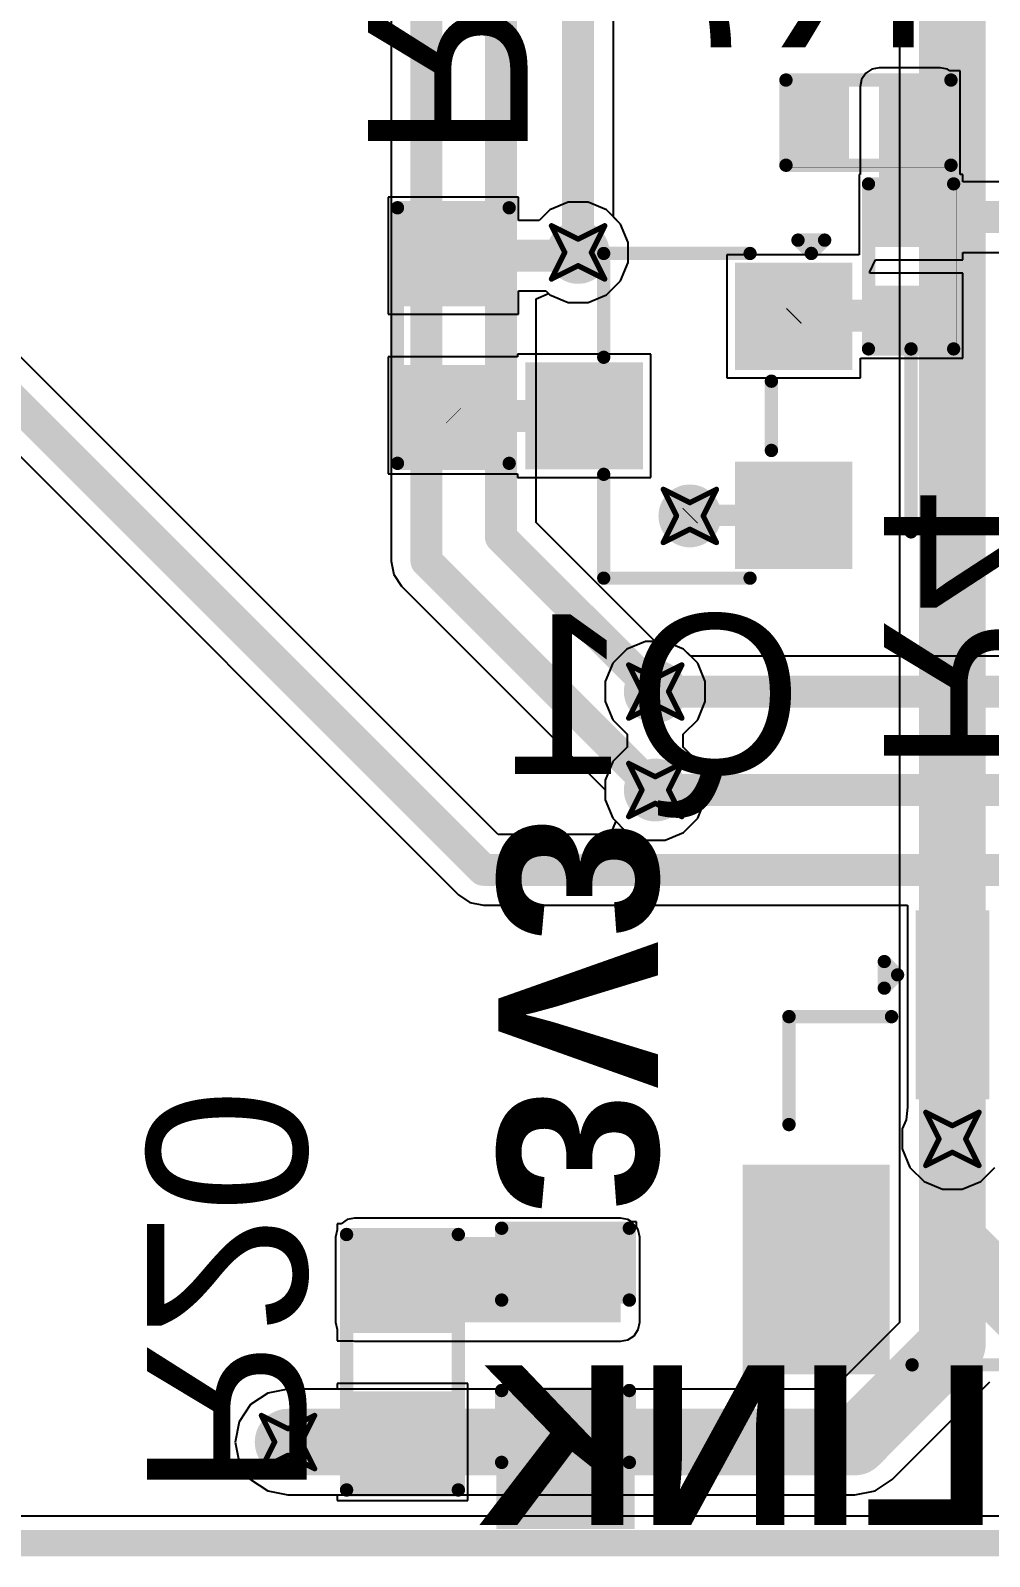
# Model space of a CAD drawing. Header units: inches. Extents: x -11 to 1110, y -7 to 455.
# Drawn here: x 668.25 to 677.41, y -0.13 to 14.44 of the extents above; entities that cross this region are included whole.
import ezdxf

# ---------------------------------------------------------------- set-up
doc = ezdxf.new("R2010")
doc.units = ezdxf.units.IN
for name, color, linetype in [('Board_outline', 216, 'Continuous'), ('Bottom Layer', 5, 'Continuous'), ('Bottom Overlay', 54, 'Continuous'), ('Bottom Paste', 16, 'Continuous'), ('Bottom Solder', 6, 'Continuous'), ('Drill Drawing', 1, 'Continuous'), ('Top Layer', 1, 'Continuous'), ('Via Holes', 16, 'Continuous')]:
    doc.layers.add(name, color=color, linetype=linetype)
doc.styles.add('Arial', font='', dxfattribs={"height": 0.2})
doc.styles.add('Arial_Bold', font='', dxfattribs={"height": 0.2})
doc.styles.get('Arial').set_extended_font_data('Arial')
doc.styles.get('Arial_Bold').set_extended_font_data('Arial', bold=True)

msp = doc.modelspace()

# ---------------------------------------------------------------- hatches: boundary and pattern name
at = {"layer": 'Bottom Layer'}
for points in [[(675.554, 13.24), (675.554, 13.875), (676.011, 13.875), (676.011, 13.24)], [(676.354, 12.478), (676.938, 12.478), (676.938, 13.9), (676.354, 13.9)], [(676.494, 13.24), (676.494, 13.875), (676.951, 13.875), (676.951, 13.24)], [(676.976, 12.427), (676.341, 12.427), (676.341, 12.884), (676.976, 12.884)], [(672.735, 11.906), (671.846, 11.906), (671.846, 12.668), (672.735, 12.668)], [(675.998, 12.119), (675.998, 11.299), (675.078, 11.299), (675.078, 12.119)], [(676.976, 11.487), (676.341, 11.487), (676.341, 11.945), (676.976, 11.945)], [(672.735, 10.382), (671.846, 10.382), (671.846, 11.144), (672.735, 11.144)], [(673.998, 11.169), (673.998, 10.349), (673.078, 10.349), (673.078, 11.169)], [(675.998, 10.219), (675.998, 9.399), (675.078, 9.399), (675.078, 10.219)], [(676.803, 5.937), (677.303, 5.937), (677.303, 4.337), (676.803, 4.337)], [(675.153, 3.512), (676.353, 3.512), (676.353, 1.712), (675.153, 1.712)], [(671.347, 2.108), (673.887, 2.108), (673.887, 2.921), (671.347, 2.921)], [(672.249, 2.108), (671.36, 2.108), (671.36, 2.87), (672.249, 2.87)], [(673.861, 2.889), (673.861, 2.389), (672.861, 2.389), (672.861, 2.889)], [(672.249, 0.584), (671.36, 0.584), (671.36, 1.346), (672.249, 1.346)], [(673.861, 1.389), (673.861, 0.889), (672.861, 0.889), (672.861, 1.389)]]:
    msp.add_hatch(color=5, dxfattribs=at).paths.add_polyline_path(points)
h = msp.add_hatch(color=5, dxfattribs=at)
edge = h.paths.add_edge_path()
edge.add_arc((673.481, 12.319), 0.3, 0, 360)
h = msp.add_hatch(color=5, dxfattribs=at)
edge = h.paths.add_edge_path()
edge.add_arc((674.548, 9.804), 0.3, 0, 360)
h = msp.add_hatch(color=5, dxfattribs=at)
edge = h.paths.add_edge_path()
edge.add_arc((674.218, 8.128), 0.3, 0, 360)
h = msp.add_hatch(color=5, dxfattribs=at)
edge = h.paths.add_edge_path()
edge.add_arc((674.218, 7.188), 0.3, 0, 360)
h = msp.add_hatch(color=5, dxfattribs=at)
edge = h.paths.add_edge_path()
edge.add_arc((677.053, 3.858), 0.3, 0, 360)
h = msp.add_hatch(color=5, dxfattribs=at)
edge = h.paths.add_edge_path()
edge.add_arc((670.712, 0.965), 0.3, 0, 360)
at = {"layer": 'Bottom Overlay'}
msp.add_hatch(color=54, dxfattribs=at).paths.add_polyline_path([(672.7, 0.771), (672.7, 0.136), (674.021, 0.136), (674.021, 0.771)])
at = {"layer": 'Bottom Paste'}
for points in [[(675.554, 13.24), (675.554, 13.875), (676.011, 13.875), (676.011, 13.24)], [(676.494, 13.24), (676.494, 13.875), (676.951, 13.875), (676.951, 13.24)], [(676.976, 12.427), (676.341, 12.427), (676.341, 12.884), (676.976, 12.884)], [(672.735, 11.906), (671.846, 11.906), (671.846, 12.668), (672.735, 12.668)], [(675.998, 12.119), (675.998, 11.299), (675.078, 11.299), (675.078, 12.119)], [(676.976, 11.487), (676.341, 11.487), (676.341, 11.945), (676.976, 11.945)], [(672.735, 10.382), (671.846, 10.382), (671.846, 11.144), (672.735, 11.144)], [(673.998, 11.169), (673.998, 10.349), (673.078, 10.349), (673.078, 11.169)], [(675.998, 10.219), (675.998, 9.399), (675.078, 9.399), (675.078, 10.219)], [(676.803, 5.937), (677.303, 5.937), (677.303, 4.337), (676.803, 4.337)], [(675.153, 3.512), (676.353, 3.512), (676.353, 1.712), (675.153, 1.712)], [(672.249, 2.108), (671.36, 2.108), (671.36, 2.87), (672.249, 2.87)], [(673.861, 2.889), (673.861, 2.389), (672.861, 2.389), (672.861, 2.889)], [(672.249, 0.584), (671.36, 0.584), (671.36, 1.346), (672.249, 1.346)], [(673.861, 1.389), (673.861, 0.889), (672.861, 0.889), (672.861, 1.389)]]:
    msp.add_hatch(color=16, dxfattribs=at).paths.add_polyline_path(points)
at = {"layer": 'Bottom Solder'}
for points in [[(675.499, 13.185), (675.499, 13.93), (676.066, 13.93), (676.066, 13.185)], [(676.439, 13.185), (676.439, 13.93), (677.006, 13.93), (677.006, 13.185)], [(677.032, 12.372), (676.286, 12.372), (676.286, 12.939), (677.032, 12.939)], [(672.836, 11.805), (671.744, 11.805), (671.744, 12.77), (672.836, 12.77)], [(676.1, 12.221), (676.1, 11.198), (674.977, 11.198), (674.977, 12.221)], [(677.032, 11.432), (676.286, 11.432), (676.286, 12), (677.032, 12)], [(672.836, 10.281), (671.744, 10.281), (671.744, 11.246), (672.836, 11.246)], [(674.1, 11.271), (674.1, 10.248), (672.977, 10.248), (672.977, 11.271)], [(676.1, 10.321), (676.1, 9.298), (674.977, 9.298), (674.977, 10.321)], [(676.702, 6.039), (677.405, 6.039), (677.405, 4.236), (676.702, 4.236)], [(675.052, 3.614), (676.455, 3.614), (676.455, 1.611), (675.052, 1.611)], [(672.351, 2.007), (671.258, 2.007), (671.258, 2.972), (672.351, 2.972)], [(673.962, 2.99), (673.962, 2.287), (672.759, 2.287), (672.759, 2.99)], [(673.962, 1.49), (673.962, 0.787), (672.759, 0.787), (672.759, 1.49)], [(672.351, 0.483), (671.258, 0.483), (671.258, 1.448), (672.351, 1.448)]]:
    msp.add_hatch(color=6, dxfattribs=at).paths.add_polyline_path(points)
at = {"layer": 'Top Layer'}
h = msp.add_hatch(color=1, dxfattribs=at)
edge = h.paths.add_edge_path()
edge.add_arc((673.481, 12.319), 0.3, 0, 360)
h = msp.add_hatch(color=1, dxfattribs=at)
edge = h.paths.add_edge_path()
edge.add_arc((674.548, 9.804), 0.3, 0, 360)
h = msp.add_hatch(color=1, dxfattribs=at)
edge = h.paths.add_edge_path()
edge.add_arc((674.218, 8.128), 0.3, 0, 360)
h = msp.add_hatch(color=1, dxfattribs=at)
edge = h.paths.add_edge_path()
edge.add_arc((674.218, 7.188), 0.3, 0, 360)
h = msp.add_hatch(color=1, dxfattribs=at)
edge = h.paths.add_edge_path()
edge.add_arc((677.053, 3.858), 0.3, 0, 360)
h = msp.add_hatch(color=1, dxfattribs=at)
edge = h.paths.add_edge_path()
edge.add_arc((670.712, 0.965), 0.3, 0, 360)
at = {"layer": 'Via Holes'}
h = msp.add_hatch(color=7, dxfattribs=at)
edge = h.paths.add_edge_path()
edge.add_arc((673.481, 12.319), 0.15, 0, 360)
h = msp.add_hatch(color=7, dxfattribs=at)
edge = h.paths.add_edge_path()
edge.add_arc((674.548, 9.804), 0.15, 0, 360)
h = msp.add_hatch(color=7, dxfattribs=at)
edge = h.paths.add_edge_path()
edge.add_arc((674.218, 8.128), 0.15, 0, 360)
h = msp.add_hatch(color=7, dxfattribs=at)
edge = h.paths.add_edge_path()
edge.add_arc((674.218, 7.188), 0.15, 0, 360)
h = msp.add_hatch(color=7, dxfattribs=at)
edge = h.paths.add_edge_path()
edge.add_arc((677.053, 3.858), 0.15, 0, 360)
h = msp.add_hatch(color=7, dxfattribs=at)
edge = h.paths.add_edge_path()
edge.add_arc((670.712, 0.965), 0.15, 0, 360)

# ---------------------------------------------------------------- linework, layer by layer
at = {"layer": 'Board_outline'}
msp.add_lwpolyline([(0, 0, 0.254, 0.254, 0), (704, 0, 0.254, 0.254, 0)], format="xyseb", dxfattribs=at)
at = {"layer": 'Bottom Layer'}
for p, q in [((672.717, 6.763), (660.397, 19.083)), ((659.92, 18.607), (672.339, 6.188)), ((676.226, 14.029), (676.187, 13.97)), ((676.285, 14.068), (676.226, 14.029)), ((676.354, 14.082), (676.285, 14.068)), ((676.938, 14.082), (676.354, 14.082)), ((677.008, 14.068), (676.938, 14.082)), ((677.03, 14.053), (677.008, 14.068)), ((677.129, 14.053), (677.03, 14.053)), ((677.129, 13.062), (677.129, 14.053)), ((676.187, 13.97), (676.173, 13.9)), ((676.173, 13.9), (676.173, 13.062)), ((676.173, 13.062), (676.164, 13.062)), ((676.164, 13.062), (676.164, 12.371)), ((677.154, 13.062), (677.129, 13.062)), ((677.154, 12.992), (677.154, 13.062)), ((683.06, 12.992), (677.154, 12.992)), ((672.912, 12.846), (671.668, 12.846)), ((671.668, 12.846), (671.668, 11.729)), ((672.912, 12.624), (672.912, 12.846)), ((673.21, 12.724), (673.11, 12.624)), ((673.386, 12.797), (673.21, 12.724)), ((673.576, 12.797), (673.386, 12.797)), ((673.752, 12.724), (673.576, 12.797)), ((673.886, 12.59), (673.752, 12.724)), ((673.11, 12.624), (672.912, 12.624)), ((673.959, 12.414), (673.886, 12.59)), ((673.959, 12.224), (673.959, 12.414)), ((676.069, 12.297), (674.901, 12.297)), ((674.901, 12.297), (674.901, 11.122)), ((676.164, 12.297), (676.069, 12.297)), ((676.164, 12.371), (676.164, 12.297)), ((676.266, 12.135), (676.319, 12.249)), ((676.319, 12.249), (677.154, 12.249)), ((677.154, 12.249), (677.154, 12.319)), ((677.154, 12.319), (682.92, 12.319)), ((673.886, 12.048), (673.959, 12.224)), ((676.266, 12.122), (676.266, 12.135)), ((677.154, 12.122), (676.266, 12.122)), ((677.154, 11.31), (677.154, 12.122)), ((672.912, 11.729), (672.912, 11.951)), ((672.912, 11.951), (673.173, 11.951)), ((673.173, 11.951), (673.21, 11.914)), ((673.752, 11.914), (673.886, 12.048)), ((673.21, 11.914), (673.386, 11.841)), ((673.386, 11.841), (673.576, 11.841)), ((673.576, 11.841), (673.752, 11.914)), ((671.668, 11.729), (672.912, 11.729)), ((672.901, 11.322), (671.668, 11.322)), ((671.668, 11.322), (671.668, 10.205)), ((674.176, 11.347), (672.901, 11.347)), ((672.901, 11.347), (672.901, 11.322)), ((674.176, 10.172), (674.176, 11.347)), ((676.176, 11.122), (676.176, 11.31)), ((676.176, 11.31), (677.154, 11.31)), ((674.901, 11.122), (676.176, 11.122)), ((671.668, 10.205), (672.901, 10.205)), ((672.901, 10.205), (672.901, 10.172)), ((672.901, 10.172), (674.176, 10.172)), ((674.123, 8.606), (673.947, 8.533)), ((674.313, 8.606), (674.123, 8.606)), ((674.488, 8.533), (674.313, 8.606)), ((673.947, 8.533), (673.813, 8.399)), ((674.557, 8.465), (674.488, 8.533)), ((678.93, 8.465), (674.557, 8.465)), ((673.813, 8.399), (673.74, 8.223)), ((673.74, 8.223), (673.74, 8.033)), ((673.74, 8.033), (673.813, 7.857)), ((673.813, 7.857), (673.947, 7.723)), ((673.947, 7.723), (673.95, 7.722)), ((673.95, 7.722), (673.95, 7.595)), ((673.947, 7.593), (673.813, 7.459)), ((673.95, 7.595), (673.947, 7.593)), ((673.813, 7.459), (673.74, 7.283)), ((673.74, 7.283), (673.74, 7.093)), ((673.74, 7.093), (673.813, 6.918)), ((673.84, 6.89), (673.788, 6.763)), ((673.813, 6.918), (673.84, 6.89)), ((673.788, 6.763), (672.717, 6.763)), ((672.339, 6.188), (672.449, 6.115)), ((672.449, 6.115), (672.577, 6.09)), ((672.577, 6.09), (672.577, 6.09)), ((672.577, 6.09), (676.625, 6.09)), ((676.625, 6.09), (676.625, 4.16)), ((676.625, 4.16), (676.611, 4.039)), ((676.625, 4.16), (676.625, 4.16)), ((676.625, 4.16), (676.625, 4.16)), ((676.611, 4.039), (676.575, 3.953)), ((676.575, 3.953), (676.575, 3.763)), ((676.575, 3.763), (676.648, 3.587)), ((676.648, 3.587), (676.783, 3.453)), ((677.324, 3.453), (677.458, 3.587)), ((676.783, 3.453), (676.958, 3.38)), ((676.958, 3.38), (677.148, 3.38)), ((677.148, 3.38), (677.324, 3.453)), ((671.278, 3.088), (671.219, 3.049)), ((671.347, 3.102), (671.278, 3.088)), ((673.887, 3.102), (671.347, 3.102)), ((673.957, 3.088), (673.887, 3.102)), ((673.99, 3.066), (673.957, 3.088)), ((674.038, 3.066), (673.99, 3.066)), ((674.038, 3.015), (674.038, 3.066)), ((671.18, 2.99), (671.166, 2.921)), ((671.166, 2.921), (671.166, 2.108)), ((671.182, 2.994), (671.18, 2.99)), ((671.218, 3.048), (671.182, 3.048)), ((671.182, 3.048), (671.182, 2.994)), ((671.219, 3.049), (671.218, 3.048)), ((674.055, 2.99), (674.038, 3.015)), ((674.069, 2.921), (674.055, 2.99)), ((674.069, 2.108), (674.069, 2.921)), ((671.166, 2.108), (671.18, 2.039)), ((674.055, 2.039), (674.069, 2.108)), ((671.18, 2.039), (671.182, 2.035)), ((671.182, 2.035), (671.182, 1.93)), ((671.182, 1.93), (671.33, 1.93)), ((671.33, 1.93), (671.347, 1.927)), ((671.347, 1.927), (673.887, 1.927)), ((673.887, 1.927), (673.957, 1.941)), ((673.957, 1.941), (674.016, 1.98)), ((674.016, 1.98), (674.055, 2.039)), ((670.712, 1.47), (670.519, 1.432)), ((671.182, 1.47), (670.712, 1.47)), ((672.427, 1.524), (671.182, 1.524)), ((671.182, 1.524), (671.182, 1.47)), ((672.427, 0.406), (672.427, 1.524)), ((670.355, 1.322), (670.246, 1.158)), ((670.519, 1.432), (670.355, 1.322)), ((670.246, 1.158), (670.207, 0.965)), ((670.207, 0.965), (670.246, 0.772)), ((670.246, 0.772), (670.355, 0.608)), ((670.355, 0.608), (670.519, 0.499)), ((670.519, 0.499), (670.712, 0.46)), ((670.712, 0.46), (671.182, 0.46)), ((671.182, 0.46), (671.182, 0.406)), ((671.182, 0.406), (672.427, 0.406)), ((703.741, 0.259), (631.27, 0.259))]:
    msp.add_line(p, q, dxfattribs=at)
for points in [[(658.996, 20.007, 0.305, 0.305, 0), (672.577, 6.426, 0.305, 0.305, 0)], [(676.659, 12.656, 0.305, 0.305, 0), (683.06, 12.656, 0.305, 0.305, 0)], [(672.29, 12.287, 0.305, 0.305, 0), (673.449, 12.287, 0.305, 0.305, 0)], [(673.449, 12.287, 0.305, 0.305, 0), (673.481, 12.319, 0.305, 0.305, 0)], [(675.545, 11.716, 0.305, 0.305, 0), (676.659, 11.716, 0.305, 0.305, 0)], [(675.538, 11.709, 0.203, 0.203, 0), (675.545, 11.716, 0.203, 0.203, 0)], [(672.294, 10.759, 0.305, 0.305, 0), (673.538, 10.759, 0.305, 0.305, 0)], [(672.29, 10.763, 0.203, 0.203, 0), (672.294, 10.759, 0.203, 0.203, 0)], [(674.548, 9.804, 0.203, 0.203, 0), (674.553, 9.809, 0.203, 0.203, 0)], [(674.553, 9.809, 0.203, 0.203, 0), (675.538, 9.809, 0.203, 0.203, 0)], [(674.218, 8.128, 0.305, 0.305, 0), (679.069, 8.128, 0.305, 0.305, 0)], [(674.218, 7.188, 0.305, 0.305, 0), (679.882, 7.188, 0.305, 0.305, 0)], [(672.577, 6.426, 0.305, 0.305, 0), (683.743, 6.426, 0.305, 0.305, 0)], [(677.053, 3.858, 0.305, 0.305, 0), (677.053, 5.137, 0.305, 0.305, 0)], [(670.712, 0.965, 0.635, 0.635, 0), (671.805, 0.965, 0.635, 0.635, 0)]]:
    msp.add_lwpolyline(points, format="xyseb", dxfattribs=at)
for points in [[(676.583, 12.656, 0.152, 0.152, 1), (676.735, 12.656, 0.152, 0.152, 1)], [(672.214, 12.287, 0.152, 0.152, 1), (672.366, 12.287, 0.152, 0.152, 1)], [(673.373, 12.287, 0.152, 0.152, 1), (673.526, 12.287, 0.152, 0.152, 1)], [(673.373, 12.287, 0.152, 0.152, 1), (673.526, 12.287, 0.152, 0.152, 1)], [(673.405, 12.319, 0.152, 0.152, 1), (673.557, 12.319, 0.152, 0.152, 1)], [(675.469, 11.716, 0.152, 0.152, 1), (675.621, 11.716, 0.152, 0.152, 1)], [(675.488, 11.709, 0.102, 0.102, 1), (675.589, 11.709, 0.102, 0.102, 1)], [(675.494, 11.716, 0.102, 0.102, 1), (675.596, 11.716, 0.102, 0.102, 1)], [(676.583, 11.716, 0.152, 0.152, 1), (676.735, 11.716, 0.152, 0.152, 1)], [(672.218, 10.759, 0.152, 0.152, 1), (672.37, 10.759, 0.152, 0.152, 1)], [(672.239, 10.763, 0.102, 0.102, 1), (672.341, 10.763, 0.102, 0.102, 1)], [(672.243, 10.759, 0.102, 0.102, 1), (672.345, 10.759, 0.102, 0.102, 1)], [(673.462, 10.759, 0.152, 0.152, 1), (673.615, 10.759, 0.152, 0.152, 1)], [(674.497, 9.804, 0.102, 0.102, 1), (674.599, 9.804, 0.102, 0.102, 1)], [(674.502, 9.809, 0.102, 0.102, 1), (674.604, 9.809, 0.102, 0.102, 1)], [(674.502, 9.809, 0.102, 0.102, 1), (674.604, 9.809, 0.102, 0.102, 1)], [(675.488, 9.809, 0.102, 0.102, 1), (675.589, 9.809, 0.102, 0.102, 1)], [(674.141, 8.128, 0.152, 0.152, 1), (674.294, 8.128, 0.152, 0.152, 1)], [(674.141, 7.188, 0.152, 0.152, 1), (674.294, 7.188, 0.152, 0.152, 1)], [(672.501, 6.426, 0.152, 0.152, 1), (672.654, 6.426, 0.152, 0.152, 1)], [(672.501, 6.426, 0.152, 0.152, 1), (672.654, 6.426, 0.152, 0.152, 1)], [(676.977, 5.137, 0.152, 0.152, 1), (677.129, 5.137, 0.152, 0.152, 1)], [(676.977, 3.858, 0.152, 0.152, 1), (677.129, 3.858, 0.152, 0.152, 1)], [(670.554, 0.965, 0.318, 0.318, 1), (670.871, 0.965, 0.318, 0.318, 1)], [(671.646, 0.965, 0.318, 0.318, 1), (671.963, 0.965, 0.318, 0.318, 1)]]:
    msp.add_lwpolyline(points, format="xyseb", close=True, dxfattribs=at)
at = {"layer": 'Bottom Overlay'}
for points in [[(675.465, 13.151, 0.127, 0.127, 0), (675.465, 13.964, 0.127, 0.127, 0)], [(675.465, 13.964, 0.127, 0.127, 0), (677.04, 13.964, 0.127, 0.127, 0)], [(677.04, 13.151, 0.127, 0.127, 0), (677.04, 13.964, 0.127, 0.127, 0)], [(675.465, 13.151, 0.127, 0.127, 0), (677.04, 13.151, 0.127, 0.127, 0)], [(675.44, 13.126, 0.00323, 0.00323, 0), (677.065, 13.126, 0.00323, 0.00323, 0)], [(676.253, 12.973, 0.127, 0.127, 0), (677.065, 12.973, 0.127, 0.127, 0)], [(676.253, 11.398, 0.127, 0.127, 0), (676.253, 12.973, 0.127, 0.127, 0)], [(677.065, 11.398, 0.127, 0.127, 0), (677.065, 12.973, 0.127, 0.127, 0)], [(677.091, 11.373, 0.00323, 0.00323, 0), (677.091, 12.999, 0.00323, 0.00323, 0)], [(671.757, 10.306, 0.127, 0.127, 0), (671.757, 12.745, 0.127, 0.127, 0)], [(671.757, 12.745, 0.127, 0.127, 0), (672.824, 12.745, 0.127, 0.127, 0)], [(672.824, 10.306, 0.127, 0.127, 0), (672.824, 12.745, 0.127, 0.127, 0)], [(675.58, 12.436, 0.127, 0.127, 0), (675.834, 12.436, 0.127, 0.127, 0)], [(675.58, 12.436, 0.127, 0.127, 0), (675.707, 12.309, 0.127, 0.127, 0)], [(675.707, 12.309, 0.127, 0.127, 0), (675.834, 12.436, 0.127, 0.127, 0)], [(673.726, 11.318, 0.127, 0.127, 0), (673.726, 12.309, 0.127, 0.127, 0)], [(673.726, 12.309, 0.127, 0.127, 0), (675.123, 12.309, 0.127, 0.127, 0)], [(676.253, 11.398, 0.127, 0.127, 0), (677.065, 11.398, 0.127, 0.127, 0)], [(676.659, 9.652, 0.127, 0.127, 0), (676.659, 11.398, 0.127, 0.127, 0)], [(675.326, 10.429, 0.127, 0.127, 0), (675.326, 11.09, 0.127, 0.127, 0)], [(671.757, 10.306, 0.127, 0.127, 0), (672.824, 10.306, 0.127, 0.127, 0)], [(673.726, 9.21, 0.127, 0.127, 0), (673.726, 10.201, 0.127, 0.127, 0)], [(673.726, 9.21, 0.127, 0.127, 0), (675.123, 9.21, 0.127, 0.127, 0)], [(676.404, 5.551, 0.127, 0.127, 0), (676.531, 5.424, 0.127, 0.127, 0)], [(676.404, 5.297, 0.127, 0.127, 0), (676.404, 5.551, 0.127, 0.127, 0)], [(676.404, 5.297, 0.127, 0.127, 0), (676.531, 5.424, 0.127, 0.127, 0)], [(675.494, 3.995, 0.127, 0.127, 0), (675.494, 5.025, 0.127, 0.127, 0)], [(675.494, 5.025, 0.127, 0.127, 0), (676.473, 5.025, 0.127, 0.127, 0)], [(672.751, 3.006, 0.127, 0.127, 0), (673.97, 3.006, 0.127, 0.127, 0)], [(672.751, 2.32, 0.127, 0.127, 0), (672.751, 3.006, 0.127, 0.127, 0)], [(673.97, 2.32, 0.127, 0.127, 0), (673.97, 3.006, 0.127, 0.127, 0)], [(671.271, 0.508, 0.127, 0.127, 0), (671.271, 2.946, 0.127, 0.127, 0)], [(671.271, 2.946, 0.127, 0.127, 0), (672.338, 2.946, 0.127, 0.127, 0)], [(672.338, 0.508, 0.127, 0.127, 0), (672.338, 2.946, 0.127, 0.127, 0)], [(676.669, 1.702, 0.127, 0.127, 0), (682.485, 1.702, 0.127, 0.127, 0)], [(672.751, 0.771, 0.127, 0.127, 0), (672.751, 1.457, 0.127, 0.127, 0)], [(673.97, 0.771, 0.127, 0.127, 0), (673.97, 1.457, 0.127, 0.127, 0)], [(672.751, 0.771, 0.127, 0.127, 0), (673.97, 0.771, 0.127, 0.127, 0)], [(671.271, 0.508, 0.127, 0.127, 0), (672.338, 0.508, 0.127, 0.127, 0)]]:
    msp.add_lwpolyline(points, format="xyseb", dxfattribs=at)
for points in [[(675.433, 13.964, 0.0635, 0.0635, 1), (675.497, 13.964, 0.0635, 0.0635, 1)], [(675.433, 13.964, 0.0635, 0.0635, 1), (675.497, 13.964, 0.0635, 0.0635, 1)], [(677.008, 13.964, 0.0635, 0.0635, 1), (677.072, 13.964, 0.0635, 0.0635, 1)], [(677.008, 13.964, 0.0635, 0.0635, 1), (677.072, 13.964, 0.0635, 0.0635, 1)], [(675.433, 13.151, 0.0635, 0.0635, 1), (675.497, 13.151, 0.0635, 0.0635, 1)], [(675.433, 13.151, 0.0635, 0.0635, 1), (675.497, 13.151, 0.0635, 0.0635, 1)], [(675.439, 13.126, 0.00161, 0.00161, 1), (675.441, 13.126, 0.00161, 0.00161, 1)], [(677.008, 13.151, 0.0635, 0.0635, 1), (677.072, 13.151, 0.0635, 0.0635, 1)], [(677.008, 13.151, 0.0635, 0.0635, 1), (677.072, 13.151, 0.0635, 0.0635, 1)], [(677.065, 13.126, 0.00161, 0.00161, 1), (677.066, 13.126, 0.00161, 0.00161, 1)], [(676.221, 12.973, 0.0635, 0.0635, 1), (676.284, 12.973, 0.0635, 0.0635, 1)], [(676.221, 12.973, 0.0635, 0.0635, 1), (676.284, 12.973, 0.0635, 0.0635, 1)], [(677.034, 12.973, 0.0635, 0.0635, 1), (677.097, 12.973, 0.0635, 0.0635, 1)], [(677.034, 12.973, 0.0635, 0.0635, 1), (677.097, 12.973, 0.0635, 0.0635, 1)], [(677.09, 12.999, 0.00161, 0.00161, 1), (677.092, 12.999, 0.00161, 0.00161, 1)], [(671.725, 12.745, 0.0635, 0.0635, 1), (671.789, 12.745, 0.0635, 0.0635, 1)], [(671.725, 12.745, 0.0635, 0.0635, 1), (671.789, 12.745, 0.0635, 0.0635, 1)], [(672.792, 12.745, 0.0635, 0.0635, 1), (672.855, 12.745, 0.0635, 0.0635, 1)], [(672.792, 12.745, 0.0635, 0.0635, 1), (672.855, 12.745, 0.0635, 0.0635, 1)], [(675.548, 12.436, 0.0635, 0.0635, 1), (675.612, 12.436, 0.0635, 0.0635, 1)], [(675.548, 12.436, 0.0635, 0.0635, 1), (675.612, 12.436, 0.0635, 0.0635, 1)], [(675.802, 12.436, 0.0635, 0.0635, 1), (675.866, 12.436, 0.0635, 0.0635, 1)], [(675.802, 12.436, 0.0635, 0.0635, 1), (675.866, 12.436, 0.0635, 0.0635, 1)], [(673.694, 12.309, 0.0635, 0.0635, 1), (673.757, 12.309, 0.0635, 0.0635, 1)], [(673.694, 12.309, 0.0635, 0.0635, 1), (673.757, 12.309, 0.0635, 0.0635, 1)], [(675.091, 12.309, 0.0635, 0.0635, 1), (675.154, 12.309, 0.0635, 0.0635, 1)], [(675.675, 12.309, 0.0635, 0.0635, 1), (675.739, 12.309, 0.0635, 0.0635, 1)], [(675.675, 12.309, 0.0635, 0.0635, 1), (675.739, 12.309, 0.0635, 0.0635, 1)], [(673.694, 11.318, 0.0635, 0.0635, 1), (673.757, 11.318, 0.0635, 0.0635, 1)], [(676.221, 11.398, 0.0635, 0.0635, 1), (676.284, 11.398, 0.0635, 0.0635, 1)], [(676.221, 11.398, 0.0635, 0.0635, 1), (676.284, 11.398, 0.0635, 0.0635, 1)], [(676.627, 11.398, 0.0635, 0.0635, 1), (676.691, 11.398, 0.0635, 0.0635, 1)], [(677.034, 11.398, 0.0635, 0.0635, 1), (677.097, 11.398, 0.0635, 0.0635, 1)], [(677.034, 11.398, 0.0635, 0.0635, 1), (677.097, 11.398, 0.0635, 0.0635, 1)], [(677.09, 11.373, 0.00161, 0.00161, 1), (677.092, 11.373, 0.00161, 0.00161, 1)], [(675.294, 11.09, 0.0635, 0.0635, 1), (675.358, 11.09, 0.0635, 0.0635, 1)], [(675.294, 10.429, 0.0635, 0.0635, 1), (675.358, 10.429, 0.0635, 0.0635, 1)], [(671.725, 10.306, 0.0635, 0.0635, 1), (671.789, 10.306, 0.0635, 0.0635, 1)], [(671.725, 10.306, 0.0635, 0.0635, 1), (671.789, 10.306, 0.0635, 0.0635, 1)], [(672.792, 10.306, 0.0635, 0.0635, 1), (672.855, 10.306, 0.0635, 0.0635, 1)], [(672.792, 10.306, 0.0635, 0.0635, 1), (672.855, 10.306, 0.0635, 0.0635, 1)], [(673.694, 10.201, 0.0635, 0.0635, 1), (673.757, 10.201, 0.0635, 0.0635, 1)], [(676.627, 9.652, 0.0635, 0.0635, 1), (676.691, 9.652, 0.0635, 0.0635, 1)], [(673.694, 9.21, 0.0635, 0.0635, 1), (673.757, 9.21, 0.0635, 0.0635, 1)], [(673.694, 9.21, 0.0635, 0.0635, 1), (673.757, 9.21, 0.0635, 0.0635, 1)], [(675.091, 9.21, 0.0635, 0.0635, 1), (675.154, 9.21, 0.0635, 0.0635, 1)], [(676.372, 5.551, 0.0635, 0.0635, 1), (676.435, 5.551, 0.0635, 0.0635, 1)], [(676.372, 5.551, 0.0635, 0.0635, 1), (676.435, 5.551, 0.0635, 0.0635, 1)], [(676.499, 5.424, 0.0635, 0.0635, 1), (676.562, 5.424, 0.0635, 0.0635, 1)], [(676.499, 5.424, 0.0635, 0.0635, 1), (676.562, 5.424, 0.0635, 0.0635, 1)], [(676.372, 5.297, 0.0635, 0.0635, 1), (676.435, 5.297, 0.0635, 0.0635, 1)], [(676.372, 5.297, 0.0635, 0.0635, 1), (676.435, 5.297, 0.0635, 0.0635, 1)], [(675.462, 5.025, 0.0635, 0.0635, 1), (675.526, 5.025, 0.0635, 0.0635, 1)], [(675.462, 5.025, 0.0635, 0.0635, 1), (675.526, 5.025, 0.0635, 0.0635, 1)], [(676.441, 5.025, 0.0635, 0.0635, 1), (676.505, 5.025, 0.0635, 0.0635, 1)], [(675.462, 3.995, 0.0635, 0.0635, 1), (675.526, 3.995, 0.0635, 0.0635, 1)], [(672.719, 3.006, 0.0635, 0.0635, 1), (672.783, 3.006, 0.0635, 0.0635, 1)], [(672.719, 3.006, 0.0635, 0.0635, 1), (672.783, 3.006, 0.0635, 0.0635, 1)], [(673.938, 3.006, 0.0635, 0.0635, 1), (674.002, 3.006, 0.0635, 0.0635, 1)], [(673.938, 3.006, 0.0635, 0.0635, 1), (674.002, 3.006, 0.0635, 0.0635, 1)], [(671.239, 2.946, 0.0635, 0.0635, 1), (671.303, 2.946, 0.0635, 0.0635, 1)], [(671.239, 2.946, 0.0635, 0.0635, 1), (671.303, 2.946, 0.0635, 0.0635, 1)], [(672.306, 2.946, 0.0635, 0.0635, 1), (672.37, 2.946, 0.0635, 0.0635, 1)], [(672.306, 2.946, 0.0635, 0.0635, 1), (672.37, 2.946, 0.0635, 0.0635, 1)], [(672.719, 2.32, 0.0635, 0.0635, 1), (672.783, 2.32, 0.0635, 0.0635, 1)], [(673.938, 2.32, 0.0635, 0.0635, 1), (674.002, 2.32, 0.0635, 0.0635, 1)], [(676.637, 1.702, 0.0635, 0.0635, 1), (676.701, 1.702, 0.0635, 0.0635, 1)], [(672.719, 1.457, 0.0635, 0.0635, 1), (672.783, 1.457, 0.0635, 0.0635, 1)], [(673.938, 1.457, 0.0635, 0.0635, 1), (674.002, 1.457, 0.0635, 0.0635, 1)], [(672.719, 0.771, 0.0635, 0.0635, 1), (672.783, 0.771, 0.0635, 0.0635, 1)], [(672.719, 0.771, 0.0635, 0.0635, 1), (672.783, 0.771, 0.0635, 0.0635, 1)], [(673.938, 0.771, 0.0635, 0.0635, 1), (674.002, 0.771, 0.0635, 0.0635, 1)], [(673.938, 0.771, 0.0635, 0.0635, 1), (674.002, 0.771, 0.0635, 0.0635, 1)], [(671.239, 0.508, 0.0635, 0.0635, 1), (671.303, 0.508, 0.0635, 0.0635, 1)], [(671.239, 0.508, 0.0635, 0.0635, 1), (671.303, 0.508, 0.0635, 0.0635, 1)], [(672.306, 0.508, 0.0635, 0.0635, 1), (672.37, 0.508, 0.0635, 0.0635, 1)], [(672.306, 0.508, 0.0635, 0.0635, 1), (672.37, 0.508, 0.0635, 0.0635, 1)]]:
    msp.add_lwpolyline(points, format="xyseb", close=True, dxfattribs=at)
at = {"layer": 'Drill Drawing'}
for points in [[(673.227, 12.573, 0.0508, 0.0508, 0), (673.481, 12.446, 0.0508, 0.0508, 0)], [(673.227, 12.573, 0.0508, 0.0508, 0), (673.354, 12.319, 0.0508, 0.0508, 0)], [(673.481, 12.446, 0.0508, 0.0508, 0), (673.735, 12.573, 0.0508, 0.0508, 0)], [(673.608, 12.319, 0.0508, 0.0508, 0), (673.735, 12.573, 0.0508, 0.0508, 0)], [(673.227, 12.065, 0.0508, 0.0508, 0), (673.354, 12.319, 0.0508, 0.0508, 0)], [(673.608, 12.319, 0.0508, 0.0508, 0), (673.735, 12.065, 0.0508, 0.0508, 0)], [(673.227, 12.065, 0.0508, 0.0508, 0), (673.481, 12.192, 0.0508, 0.0508, 0)], [(673.481, 12.192, 0.0508, 0.0508, 0), (673.735, 12.065, 0.0508, 0.0508, 0)], [(674.294, 10.058, 0.0508, 0.0508, 0), (674.548, 9.931, 0.0508, 0.0508, 0)], [(674.294, 10.058, 0.0508, 0.0508, 0), (674.421, 9.804, 0.0508, 0.0508, 0)], [(674.548, 9.931, 0.0508, 0.0508, 0), (674.802, 10.058, 0.0508, 0.0508, 0)], [(674.675, 9.804, 0.0508, 0.0508, 0), (674.802, 10.058, 0.0508, 0.0508, 0)], [(674.294, 9.55, 0.0508, 0.0508, 0), (674.421, 9.804, 0.0508, 0.0508, 0)], [(674.675, 9.804, 0.0508, 0.0508, 0), (674.802, 9.55, 0.0508, 0.0508, 0)], [(674.294, 9.55, 0.0508, 0.0508, 0), (674.548, 9.677, 0.0508, 0.0508, 0)], [(674.548, 9.677, 0.0508, 0.0508, 0), (674.802, 9.55, 0.0508, 0.0508, 0)], [(673.964, 8.382, 0.0508, 0.0508, 0), (674.218, 8.255, 0.0508, 0.0508, 0)], [(673.964, 8.382, 0.0508, 0.0508, 0), (674.091, 8.128, 0.0508, 0.0508, 0)], [(674.218, 8.255, 0.0508, 0.0508, 0), (674.472, 8.382, 0.0508, 0.0508, 0)], [(674.345, 8.128, 0.0508, 0.0508, 0), (674.472, 8.382, 0.0508, 0.0508, 0)], [(673.964, 7.874, 0.0508, 0.0508, 0), (674.091, 8.128, 0.0508, 0.0508, 0)], [(673.964, 7.874, 0.0508, 0.0508, 0), (674.218, 8.001, 0.0508, 0.0508, 0)], [(674.218, 8.001, 0.0508, 0.0508, 0), (674.472, 7.874, 0.0508, 0.0508, 0)], [(674.345, 8.128, 0.0508, 0.0508, 0), (674.472, 7.874, 0.0508, 0.0508, 0)], [(673.964, 7.442, 0.0508, 0.0508, 0), (674.218, 7.315, 0.0508, 0.0508, 0)], [(673.964, 7.442, 0.0508, 0.0508, 0), (674.091, 7.188, 0.0508, 0.0508, 0)], [(674.218, 7.315, 0.0508, 0.0508, 0), (674.472, 7.442, 0.0508, 0.0508, 0)], [(674.345, 7.188, 0.0508, 0.0508, 0), (674.472, 7.442, 0.0508, 0.0508, 0)], [(673.964, 6.934, 0.0508, 0.0508, 0), (674.091, 7.188, 0.0508, 0.0508, 0)], [(674.345, 7.188, 0.0508, 0.0508, 0), (674.472, 6.934, 0.0508, 0.0508, 0)], [(673.964, 6.934, 0.0508, 0.0508, 0), (674.218, 7.061, 0.0508, 0.0508, 0)], [(674.218, 7.061, 0.0508, 0.0508, 0), (674.472, 6.934, 0.0508, 0.0508, 0)], [(676.799, 4.112, 0.0508, 0.0508, 0), (677.053, 3.985, 0.0508, 0.0508, 0)], [(676.799, 4.112, 0.0508, 0.0508, 0), (676.926, 3.858, 0.0508, 0.0508, 0)], [(677.053, 3.985, 0.0508, 0.0508, 0), (677.307, 4.112, 0.0508, 0.0508, 0)], [(677.18, 3.858, 0.0508, 0.0508, 0), (677.307, 4.112, 0.0508, 0.0508, 0)], [(676.799, 3.604, 0.0508, 0.0508, 0), (676.926, 3.858, 0.0508, 0.0508, 0)], [(677.18, 3.858, 0.0508, 0.0508, 0), (677.307, 3.604, 0.0508, 0.0508, 0)], [(676.799, 3.604, 0.0508, 0.0508, 0), (677.053, 3.731, 0.0508, 0.0508, 0)], [(677.053, 3.731, 0.0508, 0.0508, 0), (677.307, 3.604, 0.0508, 0.0508, 0)], [(670.458, 1.219, 0.0508, 0.0508, 0), (670.712, 1.092, 0.0508, 0.0508, 0)], [(670.458, 1.219, 0.0508, 0.0508, 0), (670.585, 0.965, 0.0508, 0.0508, 0)], [(670.712, 1.092, 0.0508, 0.0508, 0), (670.966, 1.219, 0.0508, 0.0508, 0)], [(670.839, 0.965, 0.0508, 0.0508, 0), (670.966, 1.219, 0.0508, 0.0508, 0)], [(670.458, 0.711, 0.0508, 0.0508, 0), (670.585, 0.965, 0.0508, 0.0508, 0)], [(670.839, 0.965, 0.0508, 0.0508, 0), (670.966, 0.711, 0.0508, 0.0508, 0)], [(670.458, 0.711, 0.0508, 0.0508, 0), (670.712, 0.838, 0.0508, 0.0508, 0)], [(670.712, 0.838, 0.0508, 0.0508, 0), (670.966, 0.711, 0.0508, 0.0508, 0)]]:
    msp.add_lwpolyline(points, format="xyseb", dxfattribs=at)
for points in [[(673.214, 12.573, 0.0254, 0.0254, 1), (673.24, 12.573, 0.0254, 0.0254, 1)], [(673.214, 12.573, 0.0254, 0.0254, 1), (673.24, 12.573, 0.0254, 0.0254, 1)], [(673.722, 12.573, 0.0254, 0.0254, 1), (673.748, 12.573, 0.0254, 0.0254, 1)], [(673.722, 12.573, 0.0254, 0.0254, 1), (673.748, 12.573, 0.0254, 0.0254, 1)], [(673.468, 12.446, 0.0254, 0.0254, 1), (673.494, 12.446, 0.0254, 0.0254, 1)], [(673.468, 12.446, 0.0254, 0.0254, 1), (673.494, 12.446, 0.0254, 0.0254, 1)], [(673.341, 12.319, 0.0254, 0.0254, 1), (673.367, 12.319, 0.0254, 0.0254, 1)], [(673.341, 12.319, 0.0254, 0.0254, 1), (673.367, 12.319, 0.0254, 0.0254, 1)], [(673.595, 12.319, 0.0254, 0.0254, 1), (673.621, 12.319, 0.0254, 0.0254, 1)], [(673.595, 12.319, 0.0254, 0.0254, 1), (673.621, 12.319, 0.0254, 0.0254, 1)], [(673.214, 12.065, 0.0254, 0.0254, 1), (673.24, 12.065, 0.0254, 0.0254, 1)], [(673.214, 12.065, 0.0254, 0.0254, 1), (673.24, 12.065, 0.0254, 0.0254, 1)], [(673.468, 12.192, 0.0254, 0.0254, 1), (673.494, 12.192, 0.0254, 0.0254, 1)], [(673.468, 12.192, 0.0254, 0.0254, 1), (673.494, 12.192, 0.0254, 0.0254, 1)], [(673.722, 12.065, 0.0254, 0.0254, 1), (673.748, 12.065, 0.0254, 0.0254, 1)], [(673.722, 12.065, 0.0254, 0.0254, 1), (673.748, 12.065, 0.0254, 0.0254, 1)], [(674.281, 10.058, 0.0254, 0.0254, 1), (674.306, 10.058, 0.0254, 0.0254, 1)], [(674.281, 10.058, 0.0254, 0.0254, 1), (674.306, 10.058, 0.0254, 0.0254, 1)], [(674.789, 10.058, 0.0254, 0.0254, 1), (674.814, 10.058, 0.0254, 0.0254, 1)], [(674.789, 10.058, 0.0254, 0.0254, 1), (674.814, 10.058, 0.0254, 0.0254, 1)], [(674.535, 9.931, 0.0254, 0.0254, 1), (674.56, 9.931, 0.0254, 0.0254, 1)], [(674.535, 9.931, 0.0254, 0.0254, 1), (674.56, 9.931, 0.0254, 0.0254, 1)], [(674.408, 9.804, 0.0254, 0.0254, 1), (674.433, 9.804, 0.0254, 0.0254, 1)], [(674.408, 9.804, 0.0254, 0.0254, 1), (674.433, 9.804, 0.0254, 0.0254, 1)], [(674.662, 9.804, 0.0254, 0.0254, 1), (674.688, 9.804, 0.0254, 0.0254, 1)], [(674.662, 9.804, 0.0254, 0.0254, 1), (674.688, 9.804, 0.0254, 0.0254, 1)], [(674.535, 9.677, 0.0254, 0.0254, 1), (674.56, 9.677, 0.0254, 0.0254, 1)], [(674.535, 9.677, 0.0254, 0.0254, 1), (674.56, 9.677, 0.0254, 0.0254, 1)], [(674.281, 9.55, 0.0254, 0.0254, 1), (674.306, 9.55, 0.0254, 0.0254, 1)], [(674.281, 9.55, 0.0254, 0.0254, 1), (674.306, 9.55, 0.0254, 0.0254, 1)], [(674.789, 9.55, 0.0254, 0.0254, 1), (674.814, 9.55, 0.0254, 0.0254, 1)], [(674.789, 9.55, 0.0254, 0.0254, 1), (674.814, 9.55, 0.0254, 0.0254, 1)], [(673.951, 8.382, 0.0254, 0.0254, 1), (673.976, 8.382, 0.0254, 0.0254, 1)], [(673.951, 8.382, 0.0254, 0.0254, 1), (673.976, 8.382, 0.0254, 0.0254, 1)], [(674.459, 8.382, 0.0254, 0.0254, 1), (674.484, 8.382, 0.0254, 0.0254, 1)], [(674.459, 8.382, 0.0254, 0.0254, 1), (674.484, 8.382, 0.0254, 0.0254, 1)], [(674.205, 8.255, 0.0254, 0.0254, 1), (674.23, 8.255, 0.0254, 0.0254, 1)], [(674.205, 8.255, 0.0254, 0.0254, 1), (674.23, 8.255, 0.0254, 0.0254, 1)], [(674.078, 8.128, 0.0254, 0.0254, 1), (674.103, 8.128, 0.0254, 0.0254, 1)], [(674.078, 8.128, 0.0254, 0.0254, 1), (674.103, 8.128, 0.0254, 0.0254, 1)], [(674.205, 8.001, 0.0254, 0.0254, 1), (674.23, 8.001, 0.0254, 0.0254, 1)], [(674.205, 8.001, 0.0254, 0.0254, 1), (674.23, 8.001, 0.0254, 0.0254, 1)], [(674.332, 8.128, 0.0254, 0.0254, 1), (674.357, 8.128, 0.0254, 0.0254, 1)], [(674.332, 8.128, 0.0254, 0.0254, 1), (674.357, 8.128, 0.0254, 0.0254, 1)], [(673.951, 7.874, 0.0254, 0.0254, 1), (673.976, 7.874, 0.0254, 0.0254, 1)], [(673.951, 7.874, 0.0254, 0.0254, 1), (673.976, 7.874, 0.0254, 0.0254, 1)], [(674.459, 7.874, 0.0254, 0.0254, 1), (674.484, 7.874, 0.0254, 0.0254, 1)], [(674.459, 7.874, 0.0254, 0.0254, 1), (674.484, 7.874, 0.0254, 0.0254, 1)], [(673.951, 7.442, 0.0254, 0.0254, 1), (673.976, 7.442, 0.0254, 0.0254, 1)], [(673.951, 7.442, 0.0254, 0.0254, 1), (673.976, 7.442, 0.0254, 0.0254, 1)], [(674.459, 7.442, 0.0254, 0.0254, 1), (674.484, 7.442, 0.0254, 0.0254, 1)], [(674.459, 7.442, 0.0254, 0.0254, 1), (674.484, 7.442, 0.0254, 0.0254, 1)], [(674.205, 7.315, 0.0254, 0.0254, 1), (674.23, 7.315, 0.0254, 0.0254, 1)], [(674.205, 7.315, 0.0254, 0.0254, 1), (674.23, 7.315, 0.0254, 0.0254, 1)], [(674.078, 7.188, 0.0254, 0.0254, 1), (674.103, 7.188, 0.0254, 0.0254, 1)], [(674.078, 7.188, 0.0254, 0.0254, 1), (674.103, 7.188, 0.0254, 0.0254, 1)], [(674.332, 7.188, 0.0254, 0.0254, 1), (674.357, 7.188, 0.0254, 0.0254, 1)], [(674.332, 7.188, 0.0254, 0.0254, 1), (674.357, 7.188, 0.0254, 0.0254, 1)], [(674.205, 7.061, 0.0254, 0.0254, 1), (674.23, 7.061, 0.0254, 0.0254, 1)], [(674.205, 7.061, 0.0254, 0.0254, 1), (674.23, 7.061, 0.0254, 0.0254, 1)], [(673.951, 6.934, 0.0254, 0.0254, 1), (673.976, 6.934, 0.0254, 0.0254, 1)], [(673.951, 6.934, 0.0254, 0.0254, 1), (673.976, 6.934, 0.0254, 0.0254, 1)], [(674.459, 6.934, 0.0254, 0.0254, 1), (674.484, 6.934, 0.0254, 0.0254, 1)], [(674.459, 6.934, 0.0254, 0.0254, 1), (674.484, 6.934, 0.0254, 0.0254, 1)], [(676.787, 4.112, 0.0254, 0.0254, 1), (676.812, 4.112, 0.0254, 0.0254, 1)], [(676.787, 4.112, 0.0254, 0.0254, 1), (676.812, 4.112, 0.0254, 0.0254, 1)], [(677.295, 4.112, 0.0254, 0.0254, 1), (677.32, 4.112, 0.0254, 0.0254, 1)], [(677.295, 4.112, 0.0254, 0.0254, 1), (677.32, 4.112, 0.0254, 0.0254, 1)], [(677.041, 3.985, 0.0254, 0.0254, 1), (677.066, 3.985, 0.0254, 0.0254, 1)], [(677.041, 3.985, 0.0254, 0.0254, 1), (677.066, 3.985, 0.0254, 0.0254, 1)], [(676.914, 3.858, 0.0254, 0.0254, 1), (676.939, 3.858, 0.0254, 0.0254, 1)], [(676.914, 3.858, 0.0254, 0.0254, 1), (676.939, 3.858, 0.0254, 0.0254, 1)], [(677.168, 3.858, 0.0254, 0.0254, 1), (677.193, 3.858, 0.0254, 0.0254, 1)], [(677.168, 3.858, 0.0254, 0.0254, 1), (677.193, 3.858, 0.0254, 0.0254, 1)], [(677.041, 3.731, 0.0254, 0.0254, 1), (677.066, 3.731, 0.0254, 0.0254, 1)], [(677.041, 3.731, 0.0254, 0.0254, 1), (677.066, 3.731, 0.0254, 0.0254, 1)], [(676.787, 3.604, 0.0254, 0.0254, 1), (676.812, 3.604, 0.0254, 0.0254, 1)], [(676.787, 3.604, 0.0254, 0.0254, 1), (676.812, 3.604, 0.0254, 0.0254, 1)], [(677.295, 3.604, 0.0254, 0.0254, 1), (677.32, 3.604, 0.0254, 0.0254, 1)], [(677.295, 3.604, 0.0254, 0.0254, 1), (677.32, 3.604, 0.0254, 0.0254, 1)], [(670.446, 1.219, 0.0254, 0.0254, 1), (670.471, 1.219, 0.0254, 0.0254, 1)], [(670.446, 1.219, 0.0254, 0.0254, 1), (670.471, 1.219, 0.0254, 0.0254, 1)], [(670.954, 1.219, 0.0254, 0.0254, 1), (670.979, 1.219, 0.0254, 0.0254, 1)], [(670.954, 1.219, 0.0254, 0.0254, 1), (670.979, 1.219, 0.0254, 0.0254, 1)], [(670.7, 1.092, 0.0254, 0.0254, 1), (670.725, 1.092, 0.0254, 0.0254, 1)], [(670.7, 1.092, 0.0254, 0.0254, 1), (670.725, 1.092, 0.0254, 0.0254, 1)], [(670.573, 0.965, 0.0254, 0.0254, 1), (670.598, 0.965, 0.0254, 0.0254, 1)], [(670.573, 0.965, 0.0254, 0.0254, 1), (670.598, 0.965, 0.0254, 0.0254, 1)], [(670.827, 0.965, 0.0254, 0.0254, 1), (670.852, 0.965, 0.0254, 0.0254, 1)], [(670.827, 0.965, 0.0254, 0.0254, 1), (670.852, 0.965, 0.0254, 0.0254, 1)], [(670.446, 0.711, 0.0254, 0.0254, 1), (670.471, 0.711, 0.0254, 0.0254, 1)], [(670.446, 0.711, 0.0254, 0.0254, 1), (670.471, 0.711, 0.0254, 0.0254, 1)], [(670.7, 0.838, 0.0254, 0.0254, 1), (670.725, 0.838, 0.0254, 0.0254, 1)], [(670.7, 0.838, 0.0254, 0.0254, 1), (670.725, 0.838, 0.0254, 0.0254, 1)], [(670.954, 0.711, 0.0254, 0.0254, 1), (670.979, 0.711, 0.0254, 0.0254, 1)], [(670.954, 0.711, 0.0254, 0.0254, 1), (670.979, 0.711, 0.0254, 0.0254, 1)]]:
    msp.add_lwpolyline(points, format="xyseb", close=True, dxfattribs=at)
at = {"layer": 'Top Layer'}
for p, q in [((671.697, 41.491), (671.697, 9.373)), ((676.548, 18.482), (676.548, 3.858)), ((673.818, 12.658), (673.818, 14.661)), ((673.886, 12.59), (673.818, 12.658)), ((673.959, 12.414), (673.886, 12.59)), ((673.959, 12.224), (673.959, 12.414)), ((673.886, 12.048), (673.959, 12.224)), ((673.752, 11.914), (673.886, 12.048)), ((673.081, 11.877), (673.198, 11.926)), ((673.081, 9.741), (673.081, 11.877)), ((673.198, 11.926), (673.21, 11.914)), ((673.21, 11.914), (673.386, 11.841)), ((673.386, 11.841), (673.576, 11.841)), ((673.576, 11.841), (673.752, 11.914)), ((674.216, 8.606), (673.081, 9.741)), ((671.697, 9.373), (671.722, 9.244)), ((671.722, 9.244), (671.795, 9.135)), ((671.795, 9.135), (673.74, 7.19)), ((674.313, 8.606), (674.216, 8.606)), ((674.488, 8.533), (674.313, 8.606)), ((674.623, 8.399), (674.488, 8.533)), ((674.695, 8.223), (674.623, 8.399)), ((674.695, 8.033), (674.695, 8.223)), ((674.623, 7.857), (674.695, 8.033)), ((674.485, 7.722), (674.488, 7.723)), ((674.485, 7.595), (674.485, 7.722)), ((674.488, 7.723), (674.623, 7.857)), ((674.488, 7.593), (674.485, 7.595)), ((674.623, 7.459), (674.488, 7.593)), ((674.695, 7.283), (674.623, 7.459)), ((674.695, 7.093), (674.695, 7.283)), ((673.74, 7.19), (673.74, 7.093)), ((673.74, 7.093), (673.813, 6.918)), ((674.623, 6.918), (674.695, 7.093)), ((673.813, 6.918), (673.947, 6.783)), ((674.488, 6.783), (674.623, 6.918)), ((673.947, 6.783), (674.123, 6.71)), ((674.123, 6.71), (674.313, 6.71)), ((674.313, 6.71), (674.488, 6.783)), ((676.548, 3.858), (676.548, 2.879)), ((676.548, 2.879), (676.548, 2.105)), ((676.548, 2.105), (675.913, 1.47)), ((670.712, 1.47), (670.519, 1.432)), ((675.913, 1.47), (670.712, 1.47)), ((676.48, 0.608), (677.41, 1.539)), ((670.355, 1.322), (670.246, 1.158)), ((670.519, 1.432), (670.355, 1.322)), ((670.246, 1.158), (670.207, 0.965)), ((670.207, 0.965), (670.246, 0.772)), ((670.246, 0.772), (670.355, 0.608)), ((670.355, 0.608), (670.519, 0.499)), ((676.316, 0.499), (676.48, 0.608)), ((670.519, 0.499), (670.712, 0.46)), ((670.712, 0.46), (676.123, 0.46)), ((676.123, 0.46), (676.316, 0.499)), ((703.741, 0.259), (631.32, 0.259))]:
    msp.add_line(p, q, dxfattribs=at)
for points in [[(673.481, 12.319, 0.305, 0.305, 0), (673.481, 42.113, 0.305, 0.305, 0)], [(672.744, 9.601, 0.305, 0.305, 0), (672.744, 41.859, 0.305, 0.305, 0)], [(672.033, 9.373, 0.305, 0.305, 0), (672.033, 41.631, 0.305, 0.305, 0)], [(677.053, 3.858, 0.635, 0.635, 0), (677.053, 18.482, 0.635, 0.635, 0)], [(672.744, 9.601, 0.305, 0.305, 0), (674.218, 8.128, 0.305, 0.305, 0)], [(672.033, 9.373, 0.305, 0.305, 0), (674.218, 7.188, 0.305, 0.305, 0)], [(677.053, 2.879, 0.635, 0.635, 0), (677.053, 3.858, 0.635, 0.635, 0)], [(677.053, 2.879, 0.635, 0.635, 0), (677.901, 2.032, 0.635, 0.635, 0)], [(677.053, 1.896, 0.635, 0.635, 0), (677.053, 2.879, 0.635, 0.635, 0)], [(676.123, 0.965, 0.635, 0.635, 0), (677.053, 1.896, 0.635, 0.635, 0)], [(670.712, 0.965, 0.635, 0.635, 0), (676.123, 0.965, 0.635, 0.635, 0)]]:
    msp.add_lwpolyline(points, format="xyseb", dxfattribs=at)
for points in [[(673.405, 12.319, 0.152, 0.152, 1), (673.557, 12.319, 0.152, 0.152, 1)], [(672.668, 9.601, 0.152, 0.152, 1), (672.821, 9.601, 0.152, 0.152, 1)], [(672.668, 9.601, 0.152, 0.152, 1), (672.821, 9.601, 0.152, 0.152, 1)], [(671.957, 9.373, 0.152, 0.152, 1), (672.109, 9.373, 0.152, 0.152, 1)], [(671.957, 9.373, 0.152, 0.152, 1), (672.109, 9.373, 0.152, 0.152, 1)], [(674.141, 8.128, 0.152, 0.152, 1), (674.294, 8.128, 0.152, 0.152, 1)], [(674.141, 7.188, 0.152, 0.152, 1), (674.294, 7.188, 0.152, 0.152, 1)], [(676.894, 3.858, 0.318, 0.318, 1), (677.212, 3.858, 0.318, 0.318, 1)], [(676.894, 3.858, 0.318, 0.318, 1), (677.212, 3.858, 0.318, 0.318, 1)], [(676.894, 2.879, 0.318, 0.318, 1), (677.212, 2.879, 0.318, 0.318, 1)], [(676.894, 2.879, 0.318, 0.318, 1), (677.212, 2.879, 0.318, 0.318, 1)], [(676.894, 2.879, 0.318, 0.318, 1), (677.212, 2.879, 0.318, 0.318, 1)], [(676.894, 1.896, 0.318, 0.318, 1), (677.212, 1.896, 0.318, 0.318, 1)], [(676.894, 1.896, 0.318, 0.318, 1), (677.212, 1.896, 0.318, 0.318, 1)], [(670.554, 0.965, 0.318, 0.318, 1), (670.871, 0.965, 0.318, 0.318, 1)], [(675.964, 0.965, 0.318, 0.318, 1), (676.281, 0.965, 0.318, 0.318, 1)], [(675.964, 0.965, 0.318, 0.318, 1), (676.281, 0.965, 0.318, 0.318, 1)]]:
    msp.add_lwpolyline(points, format="xyseb", close=True, dxfattribs=at)

# ---------------------------------------------------------------- texts
at = {"layer": 'Bottom Overlay', "text_generation_flag": 2}
for s, rotation, style, p in [('R10', 270, 'Arial', (671.475, 13.209)), ('R4', 270, 'Arial', (676.402, 7.341)), ('3V3', 270, 'Arial_Bold', (672.719, 3.147)), ('R20', 270, 'Arial', (669.366, 0.432)), ('VOLTLINK', 360, 'Arial_Bold', (683.161, 0.172))]:
    msp.add_text(s, height=1.524, rotation=rotation, dxfattribs=dict(at, style=style)).set_placement(p)
at = {"layer": 'Bottom Overlay', "style": 'Arial', "text_generation_flag": 2}
for s, p in [('R7', (676.859, 14.275)), ('Q1', (675.614, 7.341))]:
    msp.add_text(s, height=1.524, dxfattribs=at).set_placement(p)

doc.saveas('drawing.dxf')
